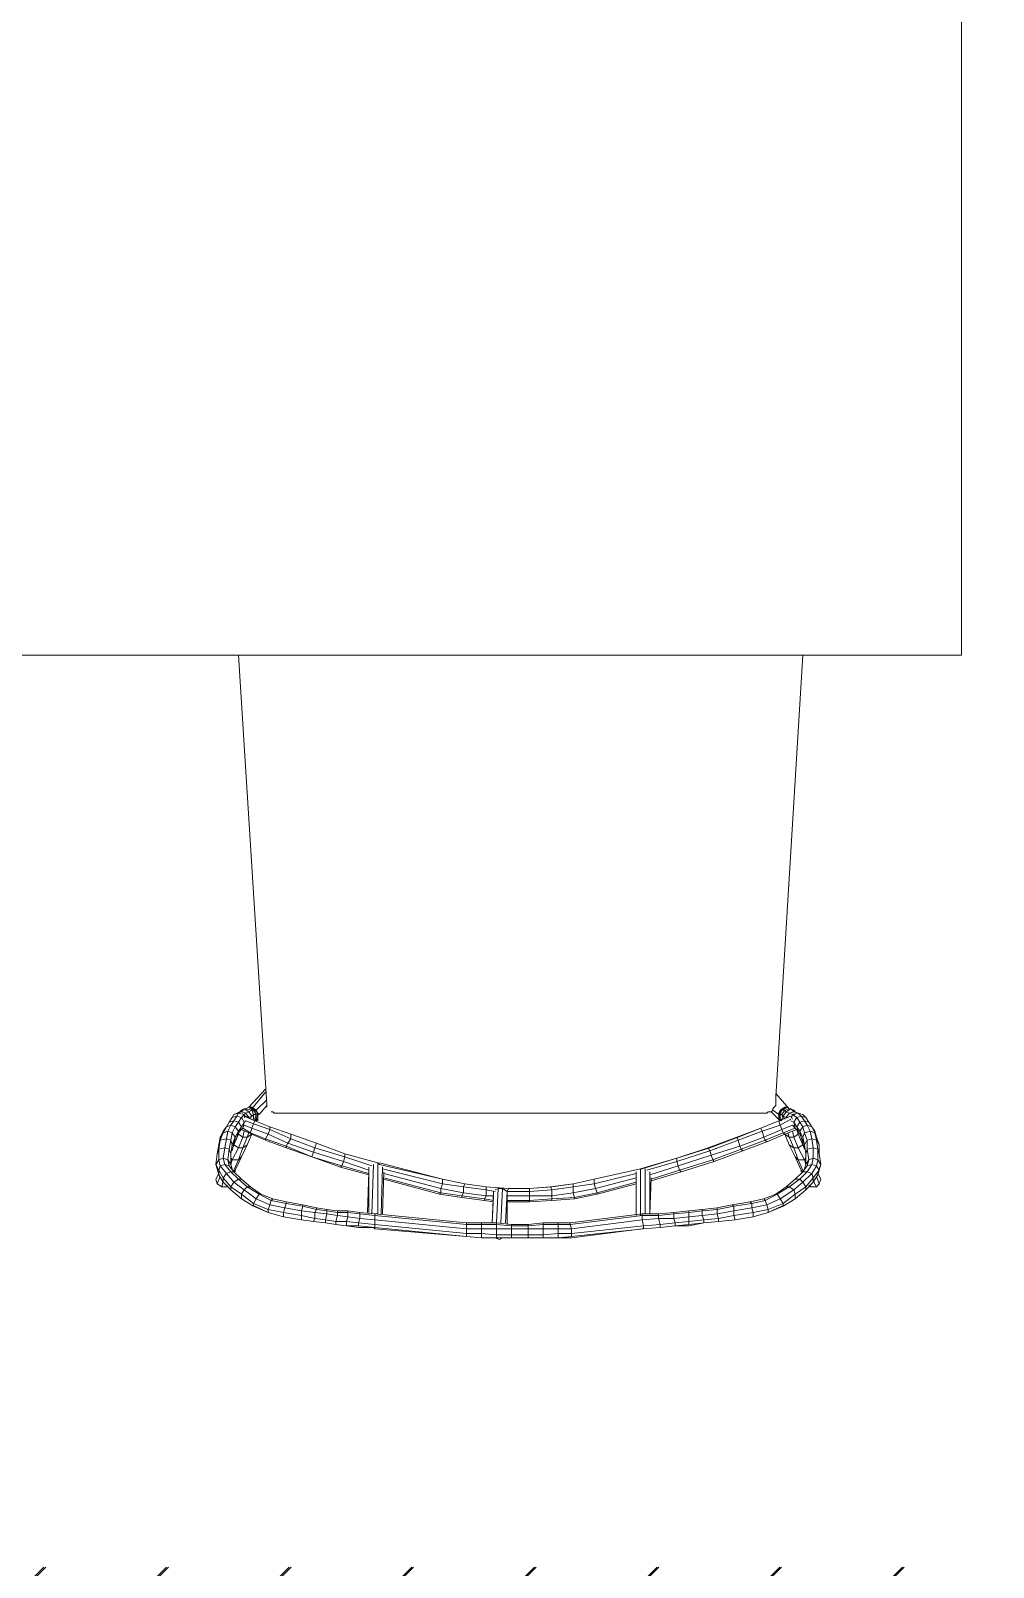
# Model space of a CAD drawing. Header units: millimetres. Extents: x -10.6 to 21.1, y -25.4 to 28.4.
# Drawn here: x 8.226 to 8.892, y 2.55 to 3.613 of the extents above; entities that cross this region are included whole.
import ezdxf

# ---------------------------------------------------------------- set-up
doc = ezdxf.new("R2010")
doc.units = ezdxf.units.MM
doc.layers.add('A-FURN', color=1, linetype='Continuous', lineweight=15)

msp = doc.modelspace()

# ---------------------------------------------------------------- hatches: boundary and pattern name
at = {"linetype": 'ByBlock', "lineweight": 9}
h = msp.add_hatch(dxfattribs=at)
h.set_pattern_fill('JIS_LC_20', color=253, scale=0.003)
h.paths.add_polyline_path([(0.15, 6), (0, 6), (0, 4.5692), (0.15, 4.5692)])
h.paths.add_polyline_path([(0.15, 4.5692), (0, 4.5692), (0, 2.3749), (0.15, 2.3749), (0.15, 3.3)])
h.paths.add_polyline_path([(0.15, 2.3749), (0, 2.3749), (0, 0), (0.15, 0)])
h.paths.add_polyline_path([(2.4467, 0.15), (1.8, 0.15), (1.8, 0), (2.4467, 0)])
h.paths.add_polyline_path([(4.8, 0.15), (3.3492, 0.15), (3.35, 0.1561), (3.35, 2.3749), (3.2, 2.3749), (3.2, 0.15), (2.4467, 0.15), (2.4467, 0), (4.8, 0)])
h.paths.add_polyline_path([(3.35, 2.8), (3.2, 2.8), (3.2, 2.3749), (3.35, 2.3749)])
h.paths.add_polyline_path([(3.35, 5.85), (4.8, 5.85), (4.8, 6), (2.4547, 6), (2.4547, 5.85), (3.2, 5.85), (3.2, 4.5692), (3.35, 4.5692)])
h.paths.add_polyline_path([(2.4547, 6), (1.66, 6), (1.66, 5.85), (2.4547, 5.85)])
h.paths.add_polyline_path([(3.35, 4.5692), (3.2, 4.5692), (3.2, 3.79), (3.35, 3.79)])
h.paths.add_polyline_path([(6.55, 4.5692), (6.4, 4.5692), (6.4, 3.7), (6.55, 3.7)])
h.paths.add_polyline_path([(6.55, 5.85), (6.55, 6), (6.4, 6), (6.4, 4.5692), (6.55, 4.5692)])
h.paths.add_polyline_path([(9.75, 6), (7.4, 6), (7.4, 5.85), (9.6, 5.85), (9.6, 4.5692), (9.75, 4.5692)])
h.paths.add_polyline_path([(9.75, 4.5692), (9.6, 4.5692), (9.6, 2.55), (7.4, 2.55), (7.4, 2.45), (9.6, 2.45), (9.6, 2.3749), (9.75, 2.3749)])
h.paths.add_polyline_path([(9.75, 2.3749), (9.6, 2.3749), (9.6, 0.15), (8.2, 0.15), (8.2, 0), (9.75, 0)])
h.paths.add_polyline_path([(6.55, 1.35), (6.4, 1.35), (6.4, 0.15), (5.6, 0.15), (5.6, 0), (6.55, 0)])
h.paths.add_polyline_path([(5.65, 3.7969), (3.35, 3.8), (3.35, 3.79), (4, 3.79), (4, 3.699), (5.65, 3.6969)])
h.paths.add_polyline_path([(2.3926, 3.79), (2.3, 3.79), (2.3, 3.3), (0.15, 3.3), (0.15, 3.2), (2.3, 3.2), (2.3, 2.71), (2.3926, 2.71)])
h.paths.add_polyline_path([(7.5, 1.65), (7.49, 1.65), (7.49, 0.85), (7.4982, 0.15), (7.5, 0.15), (7.5, 1.65), (7.49, 0.85), (7.4, 0.85), (7.4, 0), (7.5, 0)], flags=17)
h.paths.add_polyline_path([(7.41, 1.65), (7.4, 1.65), (7.4, 0), (7.5, 0), (7.5, 1.65), (7.49, 1.65), (7.49, 0.85), (7.41, 0.85)])

# ---------------------------------------------------------------- linework, layer by layer
at = {"layer": 'A-FURN', "lineweight": 0}
for p, q in [((8.3696, 3.1807), (8.3893, 2.8702)), ((8.3696, 3.1807), (8.3893, 2.8702)), ((8.7414, 2.8754), (8.7602, 3.1807)), ((8.7602, 3.1807), (8.7414, 2.8754)), ((8.3769, 2.8682), (8.3883, 2.8806)), ((8.3789, 2.8671), (8.3883, 2.8785)), ((8.3893, 2.8733), (8.382, 2.8661)), ((8.3893, 2.8692), (8.3841, 2.863)), ((8.3893, 2.8702), (8.3893, 2.8692)), ((8.3893, 2.8702), (8.3893, 2.8692)), ((8.3893, 2.8692), (8.3893, 2.8682)), ((8.3893, 2.8692), (8.3893, 2.8682)), ((8.7404, 2.8682), (8.7414, 2.8692)), ((8.7404, 2.8682), (8.7414, 2.8692)), ((8.7414, 2.8775), (8.7508, 2.8671)), ((8.7414, 2.8692), (8.7414, 2.8692)), ((8.3654, 2.8609), (8.3633, 2.8578)), ((8.3633, 2.8578), (8.3664, 2.8588)), ((8.3644, 2.8557), (8.3664, 2.8588)), ((8.3664, 2.863), (8.3654, 2.8609)), ((8.3654, 2.8609), (8.3686, 2.8619)), ((8.3686, 2.864), (8.3664, 2.863)), ((8.3664, 2.863), (8.3696, 2.864)), ((8.3686, 2.8619), (8.3664, 2.8588)), ((8.3664, 2.8588), (8.3696, 2.8578)), ((8.3706, 2.865), (8.3686, 2.864)), ((8.3686, 2.864), (8.3717, 2.865)), ((8.3696, 2.864), (8.3686, 2.8619)), ((8.3686, 2.8619), (8.3717, 2.8609)), ((8.3717, 2.865), (8.3696, 2.864)), ((8.3696, 2.864), (8.3737, 2.863)), ((8.3717, 2.8609), (8.3696, 2.8578)), ((8.3706, 2.865), (8.3737, 2.8671)), ((8.3717, 2.8661), (8.3706, 2.865)), ((8.3717, 2.8661), (8.3748, 2.8671)), ((8.3737, 2.8671), (8.3717, 2.865)), ((8.3717, 2.865), (8.3748, 2.864)), ((8.3737, 2.863), (8.3717, 2.8609)), ((8.3737, 2.8578), (8.3717, 2.8609)), ((8.3727, 2.863), (8.3748, 2.8619)), ((8.3748, 2.8671), (8.3737, 2.8671)), ((8.3737, 2.8671), (8.3769, 2.865)), ((8.3748, 2.864), (8.3737, 2.863)), ((8.3737, 2.8619), (8.3737, 2.8619)), ((8.3748, 2.8619), (8.3737, 2.8609)), ((8.381, 2.8588), (8.3737, 2.8619)), ((8.3737, 2.8619), (8.3748, 2.8619)), ((8.3748, 2.8588), (8.3737, 2.8578)), ((8.3769, 2.8682), (8.3748, 2.8671)), ((8.3748, 2.8671), (8.3789, 2.8661)), ((8.3769, 2.865), (8.3748, 2.864)), ((8.3769, 2.8609), (8.3748, 2.864)), ((8.381, 2.8588), (8.3748, 2.8619)), ((8.38, 2.8567), (8.3748, 2.8588)), ((8.3769, 2.8609), (8.3768, 2.8609)), ((8.3779, 2.8682), (8.3769, 2.8682)), ((8.3769, 2.8682), (8.38, 2.8661)), ((8.3789, 2.8661), (8.3769, 2.865)), ((8.3769, 2.865), (8.3789, 2.8619)), ((8.3789, 2.8619), (8.3769, 2.8609)), ((8.3789, 2.8682), (8.3779, 2.8682)), ((8.3779, 2.8682), (8.381, 2.8661)), ((8.3779, 2.8609), (8.3789, 2.8619)), ((8.3789, 2.8682), (8.3789, 2.8682)), ((8.382, 2.8661), (8.3789, 2.8682)), ((8.38, 2.8661), (8.3789, 2.8661)), ((8.3789, 2.8661), (8.38, 2.863)), ((8.38, 2.863), (8.3789, 2.8619)), ((8.381, 2.8661), (8.38, 2.8661)), ((8.38, 2.8661), (8.382, 2.863)), ((8.382, 2.863), (8.38, 2.863)), ((8.38, 2.8598), (8.38, 2.863)), ((8.38, 2.8598), (8.381, 2.8598)), ((8.381, 2.8598), (8.38, 2.8598)), ((8.381, 2.8588), (8.38, 2.8567)), ((8.382, 2.8661), (8.381, 2.8661)), ((8.381, 2.8661), (8.3831, 2.864)), ((8.381, 2.8598), (8.382, 2.863)), ((8.381, 2.8588), (8.382, 2.8598)), ((8.382, 2.8598), (8.381, 2.8598)), ((8.3914, 2.8546), (8.381, 2.8588)), ((8.3914, 2.8546), (8.381, 2.8588)), ((8.382, 2.8661), (8.3831, 2.864)), ((8.382, 2.8598), (8.3831, 2.864)), ((8.3831, 2.864), (8.382, 2.863)), ((8.382, 2.8588), (8.382, 2.8598)), ((8.382, 2.8588), (8.3831, 2.8598)), ((8.3831, 2.8598), (8.382, 2.8598)), ((8.3831, 2.864), (8.383, 2.864)), ((8.3841, 2.863), (8.3831, 2.864)), ((8.3831, 2.8598), (8.3831, 2.864)), ((8.3831, 2.8598), (8.3831, 2.8588)), ((8.3924, 2.865), (8.3935, 2.865)), ((8.3924, 2.865), (8.3935, 2.865)), ((8.3935, 2.865), (8.3945, 2.864)), ((8.3935, 2.865), (8.3945, 2.864)), ((8.3945, 2.864), (8.7352, 2.864)), ((8.3945, 2.864), (8.7352, 2.864)), ((8.7435, 2.8588), (8.731, 2.8536)), ((8.731, 2.8536), (8.7435, 2.8588)), ((8.7352, 2.864), (8.7362, 2.865)), ((8.7352, 2.864), (8.7362, 2.865)), ((8.7362, 2.865), (8.7383, 2.865)), ((8.7362, 2.865), (8.7383, 2.865)), ((8.7383, 2.865), (8.7393, 2.8661)), ((8.7383, 2.865), (8.7393, 2.8661)), ((8.7445, 2.8588), (8.7383, 2.865)), ((8.7393, 2.8671), (8.7404, 2.8682)), ((8.7393, 2.8671), (8.7404, 2.8682)), ((8.7393, 2.8661), (8.7393, 2.8671)), ((8.7393, 2.8661), (8.7393, 2.8671)), ((8.7435, 2.863), (8.7393, 2.8661)), ((8.7435, 2.864), (8.7456, 2.8661)), ((8.7435, 2.864), (8.7445, 2.8661)), ((8.7445, 2.863), (8.7435, 2.864)), ((8.7445, 2.8598), (8.7435, 2.864)), ((8.7435, 2.8598), (8.7435, 2.864)), ((8.7518, 2.8619), (8.7435, 2.8588)), ((8.7435, 2.8588), (8.7518, 2.8619)), ((8.7445, 2.8598), (8.7435, 2.8598)), ((8.7435, 2.8598), (8.7445, 2.8588)), ((8.7445, 2.8588), (8.7435, 2.8598)), ((8.7445, 2.8557), (8.7435, 2.8588)), ((8.7445, 2.8661), (8.7477, 2.8682)), ((8.7477, 2.8682), (8.7445, 2.8661)), ((8.7445, 2.863), (8.7456, 2.8661)), ((8.7456, 2.8661), (8.7445, 2.8661)), ((8.7456, 2.863), (8.7445, 2.863)), ((8.7445, 2.8598), (8.7445, 2.863)), ((8.7466, 2.8598), (8.7445, 2.8598)), ((8.7445, 2.8598), (8.7456, 2.8588)), ((8.7445, 2.8598), (8.7445, 2.8598)), ((8.7456, 2.8588), (8.7445, 2.8598)), ((8.7445, 2.8598), (8.7445, 2.8588)), ((8.7518, 2.8598), (8.7445, 2.8557)), ((8.7456, 2.8661), (8.7455, 2.8661)), ((8.7456, 2.8661), (8.7497, 2.8682)), ((8.7456, 2.8661), (8.7487, 2.8682)), ((8.7456, 2.863), (8.7477, 2.8661)), ((8.7477, 2.8661), (8.7456, 2.8661)), ((8.7466, 2.8619), (8.7456, 2.863)), ((8.7466, 2.8598), (8.7456, 2.863)), ((8.7466, 2.8619), (8.7487, 2.865)), ((8.7487, 2.8609), (8.7466, 2.8619)), ((8.7477, 2.8598), (8.7466, 2.8619)), ((8.7477, 2.8682), (8.7487, 2.8682)), ((8.7477, 2.8661), (8.7508, 2.8671)), ((8.7487, 2.865), (8.7477, 2.8661)), ((8.7487, 2.8682), (8.7497, 2.8682)), ((8.7487, 2.865), (8.7518, 2.8671)), ((8.7508, 2.864), (8.7487, 2.865)), ((8.7487, 2.8609), (8.7508, 2.864)), ((8.7497, 2.8609), (8.7487, 2.8609)), ((8.7497, 2.8609), (8.7487, 2.8609)), ((8.7497, 2.8682), (8.7508, 2.8671)), ((8.7518, 2.8671), (8.7508, 2.8671)), ((8.7508, 2.8671), (8.7539, 2.8661)), ((8.7508, 2.864), (8.7539, 2.865)), ((8.7529, 2.863), (8.7508, 2.864)), ((8.7539, 2.865), (8.7518, 2.8671)), ((8.7518, 2.8671), (8.7549, 2.865)), ((8.7549, 2.863), (8.7518, 2.8619)), ((8.7529, 2.8598), (8.7518, 2.8619)), ((8.7518, 2.8619), (8.7529, 2.8619)), ((8.7539, 2.8578), (8.7518, 2.8588)), ((8.7529, 2.863), (8.757, 2.864)), ((8.756, 2.8609), (8.7529, 2.863)), ((8.7539, 2.8661), (8.7549, 2.865)), ((8.757, 2.864), (8.7539, 2.865)), ((8.7539, 2.865), (8.757, 2.864)), ((8.7539, 2.8578), (8.756, 2.8609)), ((8.7549, 2.865), (8.757, 2.864)), ((8.756, 2.8609), (8.7591, 2.8619)), ((8.758, 2.8578), (8.756, 2.8609)), ((8.7591, 2.8619), (8.757, 2.864)), ((8.757, 2.864), (8.7601, 2.863)), ((8.757, 2.864), (8.7601, 2.863)), ((8.757, 2.864), (8.757, 2.864)), ((8.758, 2.8578), (8.7612, 2.8588)), ((8.7612, 2.8588), (8.7591, 2.8619)), ((8.7591, 2.8619), (8.7622, 2.8609)), ((8.7601, 2.863), (8.7622, 2.8609)), ((8.7632, 2.8557), (8.7612, 2.8588)), ((8.7612, 2.8588), (8.7643, 2.8578)), ((8.7622, 2.8609), (8.7643, 2.8578)), ((8.3571, 2.8474), (8.3592, 2.8515)), ((8.3592, 2.8505), (8.3571, 2.8474)), ((8.3592, 2.8505), (8.3571, 2.8453)), ((8.3592, 2.8515), (8.3613, 2.8546)), ((8.3613, 2.8546), (8.3592, 2.8515)), ((8.3592, 2.8515), (8.3613, 2.8546)), ((8.3592, 2.8515), (8.3613, 2.8546)), ((8.3613, 2.8546), (8.3592, 2.8505)), ((8.3592, 2.8505), (8.3623, 2.8515)), ((8.3613, 2.8546), (8.3633, 2.8578)), ((8.3633, 2.8578), (8.3613, 2.8546)), ((8.3613, 2.8546), (8.3633, 2.8578)), ((8.3613, 2.8546), (8.3633, 2.8578)), ((8.3644, 2.8557), (8.3613, 2.8546)), ((8.3613, 2.8546), (8.3613, 2.8546)), ((8.3623, 2.8515), (8.3613, 2.8463)), ((8.3644, 2.8557), (8.3623, 2.8515)), ((8.3623, 2.8515), (8.3654, 2.8505)), ((8.3633, 2.8578), (8.3633, 2.8578)), ((8.3675, 2.8546), (8.3644, 2.8557)), ((8.3654, 2.8505), (8.3644, 2.8453)), ((8.3654, 2.8505), (8.3675, 2.8546)), ((8.3654, 2.8505), (8.3654, 2.8505)), ((8.3675, 2.8474), (8.3654, 2.8505)), ((8.3696, 2.8495), (8.3664, 2.8422)), ((8.3696, 2.8578), (8.3675, 2.8546)), ((8.3675, 2.8546), (8.3696, 2.8515)), ((8.3696, 2.8515), (8.3675, 2.8474)), ((8.3706, 2.8515), (8.3686, 2.8474)), ((8.3686, 2.8474), (8.3696, 2.8515)), ((8.3717, 2.8546), (8.3696, 2.8578)), ((8.3717, 2.8546), (8.3696, 2.8515)), ((8.3696, 2.8495), (8.3727, 2.8474)), ((8.3696, 2.8495), (8.3696, 2.8495)), ((8.3717, 2.8546), (8.3706, 2.8515)), ((8.3727, 2.8536), (8.3706, 2.8515)), ((8.3737, 2.8578), (8.3717, 2.8546)), ((8.3769, 2.8505), (8.3717, 2.8526)), ((8.3727, 2.8536), (8.3737, 2.8578)), ((8.3737, 2.8557), (8.3727, 2.8536)), ((8.3779, 2.8505), (8.3727, 2.8536)), ((8.3727, 2.8474), (8.3737, 2.8515)), ((8.3789, 2.8536), (8.3737, 2.8557)), ((8.3758, 2.8474), (8.3769, 2.8505)), ((8.3789, 2.8495), (8.3758, 2.8422)), ((8.3758, 2.8474), (8.3789, 2.8495)), ((8.3779, 2.8505), (8.3769, 2.8505)), ((8.3769, 2.8505), (8.3883, 2.8453)), ((8.3789, 2.8536), (8.3779, 2.8505)), ((8.3779, 2.8505), (8.3883, 2.8463)), ((8.38, 2.8567), (8.3789, 2.8536)), ((8.3789, 2.8536), (8.3903, 2.8495)), ((8.38, 2.8567), (8.3914, 2.8526)), ((8.3903, 2.8495), (8.3883, 2.8463)), ((8.3914, 2.8526), (8.3903, 2.8495)), ((8.3903, 2.8495), (8.4039, 2.8432)), ((8.4059, 2.8495), (8.3914, 2.8546)), ((8.3914, 2.8546), (8.3914, 2.8526)), ((8.4059, 2.8495), (8.3914, 2.8546)), ((8.4059, 2.8463), (8.3914, 2.8526)), ((8.4236, 2.8432), (8.4059, 2.8495)), ((8.4059, 2.8495), (8.4059, 2.8463)), ((8.4236, 2.8432), (8.4059, 2.8495)), ((8.731, 2.8536), (8.7144, 2.8474)), ((8.7155, 2.8474), (8.731, 2.8536)), ((8.7321, 2.8515), (8.7155, 2.8453)), ((8.7321, 2.8515), (8.731, 2.8536)), ((8.7445, 2.8557), (8.7321, 2.8515)), ((8.7321, 2.8515), (8.7331, 2.8474)), ((8.7331, 2.8474), (8.7456, 2.8526)), ((8.7466, 2.8505), (8.7341, 2.8453)), ((8.7477, 2.8495), (8.7352, 2.8442)), ((8.7445, 2.8557), (8.7456, 2.8526)), ((8.7529, 2.8557), (8.7456, 2.8526)), ((8.7456, 2.8526), (8.7466, 2.8505)), ((8.7549, 2.8536), (8.7466, 2.8505)), ((8.7466, 2.8505), (8.7477, 2.8495)), ((8.756, 2.8526), (8.7477, 2.8495)), ((8.7508, 2.8474), (8.7477, 2.8495)), ((8.7477, 2.8495), (8.7508, 2.8422)), ((8.7508, 2.8474), (8.7497, 2.8505)), ((8.7549, 2.8536), (8.7529, 2.8557)), ((8.7539, 2.8474), (8.7529, 2.8515)), ((8.756, 2.8546), (8.7539, 2.8578)), ((8.7549, 2.8536), (8.7539, 2.8578)), ((8.757, 2.8495), (8.7539, 2.8474)), ((8.757, 2.8515), (8.7549, 2.8536)), ((8.756, 2.8546), (8.758, 2.8578)), ((8.758, 2.8515), (8.756, 2.8546)), ((8.757, 2.8515), (8.756, 2.8546)), ((8.757, 2.8495), (8.756, 2.8526)), ((8.7591, 2.8474), (8.757, 2.8515)), ((8.757, 2.8505), (8.757, 2.8495)), ((8.757, 2.8495), (8.7601, 2.8422)), ((8.7601, 2.8546), (8.758, 2.8578)), ((8.758, 2.8515), (8.7601, 2.8546)), ((8.7601, 2.8474), (8.758, 2.8515)), ((8.7591, 2.8474), (8.758, 2.8515)), ((8.7601, 2.8546), (8.7632, 2.8557)), ((8.7612, 2.8505), (8.7601, 2.8546)), ((8.7601, 2.8474), (8.7612, 2.8505)), ((8.7612, 2.8505), (8.7653, 2.8515)), ((8.7632, 2.8453), (8.7612, 2.8505)), ((8.7653, 2.8515), (8.7632, 2.8557)), ((8.7632, 2.8557), (8.7663, 2.8546)), ((8.7663, 2.8546), (8.7643, 2.8578)), ((8.7643, 2.8578), (8.7663, 2.8546)), ((8.7663, 2.8463), (8.7653, 2.8515)), ((8.7653, 2.8515), (8.7684, 2.8505)), ((8.7684, 2.8505), (8.7663, 2.8546)), ((8.7663, 2.8546), (8.7684, 2.8515)), ((8.7663, 2.8546), (8.7684, 2.8515)), ((8.7663, 2.8546), (8.7663, 2.8546)), ((8.7684, 2.8515), (8.7695, 2.8474)), ((8.7695, 2.8453), (8.7684, 2.8505)), ((8.7684, 2.8505), (8.7695, 2.8474)), ((8.355, 2.8359), (8.3561, 2.8422)), ((8.3561, 2.839), (8.355, 2.8359)), ((8.3561, 2.8422), (8.3571, 2.8474)), ((8.3571, 2.8453), (8.3561, 2.8422)), ((8.3571, 2.8453), (8.3561, 2.839)), ((8.3561, 2.839), (8.3602, 2.8401)), ((8.3561, 2.8318), (8.3561, 2.839)), ((8.3571, 2.8453), (8.3613, 2.8463)), ((8.3592, 2.8328), (8.3602, 2.8401)), ((8.3613, 2.8463), (8.3602, 2.8401)), ((8.3602, 2.8401), (8.3633, 2.839)), ((8.3613, 2.8463), (8.3644, 2.8453)), ((8.3623, 2.8318), (8.3633, 2.839)), ((8.3644, 2.8453), (8.3633, 2.839)), ((8.3633, 2.839), (8.3644, 2.8359)), ((8.3644, 2.8453), (8.3654, 2.8422)), ((8.3654, 2.8422), (8.3644, 2.8359)), ((8.3644, 2.8359), (8.3654, 2.8422)), ((8.3675, 2.8474), (8.3654, 2.8422)), ((8.3664, 2.8432), (8.3654, 2.838)), ((8.3696, 2.8401), (8.3654, 2.8318)), ((8.3686, 2.8474), (8.3664, 2.8432)), ((8.3664, 2.8432), (8.3675, 2.8474)), ((8.3664, 2.8422), (8.3664, 2.8432)), ((8.3664, 2.8411), (8.3664, 2.8422)), ((8.3664, 2.8422), (8.3696, 2.8401)), ((8.3696, 2.8401), (8.3727, 2.8474)), ((8.3727, 2.8401), (8.3696, 2.8318)), ((8.3696, 2.8401), (8.3727, 2.8401)), ((8.3758, 2.8422), (8.3717, 2.8339)), ((8.3758, 2.8474), (8.3727, 2.8401)), ((8.3727, 2.8474), (8.3758, 2.8474)), ((8.3727, 2.8401), (8.3758, 2.8422)), ((8.3883, 2.8463), (8.3883, 2.8453)), ((8.3883, 2.8463), (8.4028, 2.8411)), ((8.3883, 2.8453), (8.4028, 2.8401)), ((8.4039, 2.8432), (8.4028, 2.8411)), ((8.4028, 2.8411), (8.4028, 2.8401)), ((8.4028, 2.8411), (8.4205, 2.8339)), ((8.4028, 2.8401), (8.4205, 2.8339)), ((8.4059, 2.8463), (8.4039, 2.8432)), ((8.4039, 2.8432), (8.4215, 2.837)), ((8.4059, 2.8463), (8.4225, 2.8401)), ((8.4205, 2.8339), (8.4215, 2.837)), ((8.4225, 2.8401), (8.4215, 2.837)), ((8.4215, 2.837), (8.4423, 2.8307)), ((8.4236, 2.8432), (8.4225, 2.8401)), ((8.4225, 2.8401), (8.4433, 2.8339)), ((8.4433, 2.8359), (8.4236, 2.8432)), ((8.4433, 2.8359), (8.4236, 2.8432)), ((8.6947, 2.8401), (8.6729, 2.8328)), ((8.6729, 2.8328), (8.6957, 2.8401)), ((8.6957, 2.838), (8.6729, 2.8307)), ((8.6947, 2.8401), (8.7144, 2.8474)), ((8.6957, 2.838), (8.6947, 2.8401)), ((8.6957, 2.8401), (8.6947, 2.8401)), ((8.6957, 2.8401), (8.7155, 2.8474)), ((8.7155, 2.8453), (8.6957, 2.838)), ((8.6957, 2.838), (8.6968, 2.8349)), ((8.6968, 2.8349), (8.7165, 2.8411)), ((8.7175, 2.839), (8.6978, 2.8318)), ((8.7186, 2.838), (8.6988, 2.8307)), ((8.7155, 2.8453), (8.7144, 2.8474)), ((8.7155, 2.8453), (8.7165, 2.8411)), ((8.7165, 2.8411), (8.7331, 2.8474)), ((8.7175, 2.839), (8.7165, 2.8411)), ((8.7341, 2.8453), (8.7175, 2.839)), ((8.7175, 2.839), (8.7186, 2.838)), ((8.7352, 2.8442), (8.7186, 2.838)), ((8.7341, 2.8453), (8.7331, 2.8474)), ((8.7341, 2.8453), (8.7352, 2.8442)), ((8.7539, 2.8474), (8.7508, 2.8474)), ((8.7508, 2.8474), (8.7539, 2.8401)), ((8.7539, 2.8401), (8.7508, 2.8422)), ((8.7508, 2.8422), (8.7549, 2.8339)), ((8.7539, 2.8474), (8.757, 2.8401)), ((8.757, 2.8401), (8.7539, 2.8401)), ((8.7539, 2.8401), (8.757, 2.8318)), ((8.7601, 2.8422), (8.757, 2.8401)), ((8.757, 2.8401), (8.7612, 2.8318)), ((8.7601, 2.8432), (8.7591, 2.8474)), ((8.7612, 2.8422), (8.7601, 2.8474)), ((8.7601, 2.8432), (8.7601, 2.8474)), ((8.7601, 2.8442), (8.7601, 2.8422)), ((8.7612, 2.8401), (8.7601, 2.8432)), ((8.7601, 2.8422), (8.7612, 2.839)), ((8.7612, 2.8422), (8.7632, 2.8453)), ((8.7622, 2.8359), (8.7612, 2.8422)), ((8.7622, 2.8359), (8.7632, 2.839)), ((8.7632, 2.8453), (8.7663, 2.8463)), ((8.7632, 2.839), (8.7632, 2.8453)), ((8.7632, 2.839), (8.7674, 2.8401)), ((8.7643, 2.8318), (8.7632, 2.839)), ((8.7674, 2.8401), (8.7663, 2.8463)), ((8.7663, 2.8463), (8.7695, 2.8453)), ((8.7674, 2.8328), (8.7674, 2.8401)), ((8.7674, 2.8401), (8.7705, 2.839)), ((8.7695, 2.8474), (8.7715, 2.8422)), ((8.7705, 2.839), (8.7695, 2.8453)), ((8.7695, 2.8453), (8.7715, 2.8422)), ((8.7705, 2.8318), (8.7705, 2.839)), ((8.7705, 2.839), (8.7715, 2.8359)), ((8.7715, 2.8422), (8.7715, 2.8359)), ((8.354, 2.8286), (8.355, 2.8359)), ((8.3561, 2.8318), (8.354, 2.8286)), ((8.355, 2.8255), (8.354, 2.8286)), ((8.354, 2.8286), (8.3561, 2.8245)), ((8.3592, 2.8328), (8.3561, 2.8318)), ((8.3561, 2.8318), (8.3571, 2.8276)), ((8.3571, 2.8276), (8.3561, 2.8245)), ((8.3571, 2.8276), (8.3602, 2.8286)), ((8.3613, 2.8224), (8.3571, 2.8276)), ((8.3623, 2.8318), (8.3592, 2.8328)), ((8.3592, 2.8328), (8.3602, 2.8286)), ((8.3633, 2.8276), (8.3602, 2.8286)), ((8.3602, 2.8286), (8.3644, 2.8234)), ((8.3644, 2.8286), (8.3623, 2.8318)), ((8.3623, 2.8318), (8.3633, 2.8276)), ((8.3633, 2.8276), (8.3664, 2.8234)), ((8.3644, 2.8359), (8.3644, 2.8286)), ((8.3654, 2.8318), (8.3644, 2.8328)), ((8.3644, 2.8286), (8.3654, 2.8318)), ((8.3644, 2.8286), (8.3654, 2.8255)), ((8.3654, 2.8318), (8.3696, 2.8318)), ((8.3664, 2.8245), (8.3696, 2.8318)), ((8.3717, 2.8339), (8.3675, 2.8245)), ((8.3696, 2.8318), (8.3717, 2.8339)), ((8.4205, 2.8339), (8.4204, 2.8339)), ((8.4402, 2.8266), (8.4205, 2.8339)), ((8.4413, 2.8276), (8.4205, 2.8339)), ((8.4413, 2.8276), (8.4402, 2.8266)), ((8.4402, 2.8266), (8.4599, 2.8214)), ((8.4423, 2.8307), (8.4413, 2.8276)), ((8.4413, 2.8276), (8.4599, 2.8224)), ((8.4433, 2.8339), (8.4423, 2.8307)), ((8.4423, 2.8307), (8.4599, 2.8245)), ((8.4662, 2.8297), (8.4433, 2.8359)), ((8.4433, 2.8359), (8.4433, 2.8339)), ((8.4662, 2.8297), (8.4433, 2.8359)), ((8.4433, 2.8339), (8.462, 2.8276)), ((8.4599, 2.7954), (8.4599, 2.8266)), ((8.462, 2.7943), (8.4631, 2.8286)), ((8.4662, 2.7943), (8.4662, 2.8297)), ((8.4662, 2.8297), (8.4672, 2.8286)), ((8.4662, 2.8297), (8.4662, 2.8297)), ((8.4672, 2.8297), (8.5108, 2.8183)), ((8.4672, 2.8286), (8.5108, 2.8183)), ((8.4683, 2.7943), (8.4693, 2.8266)), ((8.6729, 2.8328), (8.6479, 2.8255)), ((8.649, 2.8255), (8.6729, 2.8328)), ((8.6521, 2.8245), (8.6729, 2.8307)), ((8.6739, 2.8276), (8.6542, 2.8214)), ((8.6729, 2.8307), (8.6729, 2.8328)), ((8.6729, 2.8307), (8.6739, 2.8276)), ((8.6968, 2.8349), (8.6739, 2.8276)), ((8.6739, 2.8276), (8.6749, 2.8245)), ((8.6978, 2.8318), (8.6749, 2.8245)), ((8.6988, 2.8307), (8.676, 2.8234)), ((8.6978, 2.8318), (8.6968, 2.8349)), ((8.6978, 2.8318), (8.6988, 2.8307)), ((8.757, 2.8318), (8.7549, 2.8339)), ((8.7549, 2.8339), (8.7591, 2.8245)), ((8.7612, 2.8318), (8.757, 2.8318)), ((8.757, 2.8318), (8.7601, 2.8245)), ((8.7632, 2.8276), (8.7601, 2.8234)), ((8.7622, 2.8328), (8.7612, 2.8318)), ((8.7612, 2.8318), (8.7622, 2.8286)), ((8.7612, 2.8255), (8.7622, 2.8286)), ((8.7622, 2.8286), (8.7622, 2.8359)), ((8.7622, 2.8286), (8.7643, 2.8318)), ((8.7632, 2.8276), (8.7643, 2.8318)), ((8.7632, 2.8234), (8.7663, 2.8286)), ((8.7663, 2.8286), (8.7632, 2.8276)), ((8.7632, 2.8276), (8.7632, 2.8276)), ((8.7643, 2.8318), (8.7674, 2.8328)), ((8.7663, 2.8286), (8.7674, 2.8328)), ((8.7663, 2.8286), (8.7695, 2.8276)), ((8.7695, 2.8276), (8.7663, 2.8224)), ((8.7674, 2.8328), (8.7705, 2.8318)), ((8.7695, 2.8276), (8.7705, 2.8318)), ((8.7695, 2.8276), (8.7715, 2.8245)), ((8.7705, 2.8318), (8.7726, 2.8286)), ((8.7715, 2.8359), (8.7726, 2.8286)), ((8.7726, 2.8286), (8.7715, 2.8245)), ((8.7715, 2.8255), (8.7726, 2.8286)), ((8.7726, 2.8286), (8.7726, 2.8286)), ((8.354, 2.8183), (8.3561, 2.8224)), ((8.354, 2.8183), (8.355, 2.8151)), ((8.3561, 2.8214), (8.355, 2.8255)), ((8.355, 2.8151), (8.3571, 2.8203)), ((8.3561, 2.8214), (8.3561, 2.8245)), ((8.3561, 2.8245), (8.3592, 2.8193)), ((8.3592, 2.8162), (8.3561, 2.8214)), ((8.3592, 2.8172), (8.3581, 2.813)), ((8.3613, 2.8224), (8.3592, 2.8193)), ((8.3592, 2.8162), (8.3592, 2.8193)), ((8.3592, 2.8193), (8.3644, 2.813)), ((8.3644, 2.811), (8.3592, 2.8162)), ((8.3644, 2.8234), (8.3613, 2.8224)), ((8.3613, 2.8224), (8.3664, 2.8162)), ((8.3664, 2.8234), (8.3644, 2.8234)), ((8.3644, 2.8234), (8.3696, 2.8183)), ((8.3664, 2.8162), (8.3644, 2.813)), ((8.3675, 2.8245), (8.3664, 2.8234)), ((8.3664, 2.8234), (8.3717, 2.8183)), ((8.3696, 2.8183), (8.3664, 2.8162)), ((8.3664, 2.8162), (8.3737, 2.811)), ((8.3675, 2.8245), (8.3675, 2.8234)), ((8.3717, 2.8183), (8.3696, 2.8183)), ((8.3696, 2.8183), (8.3758, 2.813)), ((8.3717, 2.8183), (8.3779, 2.813)), ((8.4589, 2.7954), (8.4599, 2.8234)), ((8.5108, 2.8151), (8.4693, 2.8255)), ((8.4703, 2.8234), (8.4693, 2.7943)), ((8.5098, 2.812), (8.4703, 2.8224)), ((8.5098, 2.8089), (8.4703, 2.8193)), ((8.5088, 2.8079), (8.4703, 2.8183)), ((8.5264, 2.8151), (8.5108, 2.8183)), ((8.5108, 2.8183), (8.5108, 2.8151)), ((8.5264, 2.8151), (8.5108, 2.8183)), ((8.6157, 2.8183), (8.6012, 2.8151)), ((8.6012, 2.8151), (8.6157, 2.8183)), ((8.6479, 2.8255), (8.6157, 2.8183)), ((8.6157, 2.8183), (8.6479, 2.8255)), ((8.6448, 2.8224), (8.6157, 2.8151)), ((8.6157, 2.8151), (8.6157, 2.8183)), ((8.6157, 2.8183), (8.6157, 2.8183)), ((8.6168, 2.812), (8.6448, 2.8193)), ((8.6448, 2.8162), (8.6178, 2.8089)), ((8.6448, 2.7933), (8.6448, 2.8234)), ((8.6448, 2.7933), (8.6448, 2.8193)), ((8.6479, 2.8255), (8.6479, 2.7933)), ((8.6479, 2.8255), (8.649, 2.8255)), ((8.6479, 2.8255), (8.6479, 2.8255)), ((8.651, 2.7943), (8.651, 2.8255)), ((8.6542, 2.7943), (8.6542, 2.8234)), ((8.6552, 2.8193), (8.6542, 2.7943)), ((8.6552, 2.8183), (8.6749, 2.8245)), ((8.676, 2.8234), (8.6552, 2.8172)), ((8.6749, 2.8245), (8.676, 2.8234)), ((8.7549, 2.8183), (8.7487, 2.813)), ((8.7508, 2.813), (8.758, 2.8183)), ((8.7601, 2.8162), (8.7539, 2.811)), ((8.7601, 2.8234), (8.7549, 2.8183)), ((8.7549, 2.8183), (8.758, 2.8183)), ((8.758, 2.8183), (8.7632, 2.8234)), ((8.7601, 2.8162), (8.758, 2.8183)), ((8.7601, 2.8234), (8.7591, 2.8245)), ((8.7591, 2.8245), (8.7591, 2.8234)), ((8.7601, 2.8234), (8.7632, 2.8234)), ((8.7663, 2.8224), (8.7601, 2.8162)), ((8.7601, 2.8162), (8.7622, 2.813)), ((8.7674, 2.8193), (8.7622, 2.813)), ((8.7622, 2.811), (8.7674, 2.8162)), ((8.7663, 2.8224), (8.7632, 2.8234)), ((8.7663, 2.8224), (8.7674, 2.8193)), ((8.7715, 2.8245), (8.7674, 2.8193)), ((8.7674, 2.8162), (8.7705, 2.8214)), ((8.7674, 2.8193), (8.7674, 2.8162)), ((8.7674, 2.8172), (8.7695, 2.813)), ((8.7695, 2.8203), (8.7715, 2.8151)), ((8.7705, 2.8214), (8.7715, 2.8255)), ((8.7715, 2.8245), (8.7705, 2.8214)), ((8.7705, 2.8224), (8.7726, 2.8183)), ((8.7715, 2.8151), (8.7726, 2.8183)), ((8.355, 2.8151), (8.3581, 2.813)), ((8.3581, 2.813), (8.3613, 2.813)), ((8.3613, 2.8141), (8.3613, 2.813)), ((8.3613, 2.813), (8.3623, 2.8141)), ((8.3644, 2.811), (8.3644, 2.813)), ((8.3644, 2.813), (8.3717, 2.8079)), ((8.3717, 2.8047), (8.3644, 2.811)), ((8.3737, 2.811), (8.3717, 2.8079)), ((8.3717, 2.8079), (8.3717, 2.8047)), ((8.3717, 2.8079), (8.38, 2.8016)), ((8.3758, 2.813), (8.3737, 2.811)), ((8.3737, 2.811), (8.382, 2.8047)), ((8.3779, 2.813), (8.3758, 2.813)), ((8.3758, 2.813), (8.3841, 2.8079)), ((8.3779, 2.813), (8.3852, 2.8079)), ((8.3841, 2.8079), (8.382, 2.8047)), ((8.3852, 2.8079), (8.3841, 2.8079)), ((8.3841, 2.8079), (8.3924, 2.8037)), ((8.3852, 2.8079), (8.3935, 2.8047)), ((8.5098, 2.8089), (8.5088, 2.8079)), ((8.5088, 2.8079), (8.5243, 2.8058)), ((8.5108, 2.8151), (8.5098, 2.812)), ((8.5098, 2.812), (8.5254, 2.8089)), ((8.5098, 2.812), (8.5098, 2.8089)), ((8.5098, 2.8089), (8.5243, 2.8068)), ((8.5108, 2.8151), (8.5254, 2.813)), ((8.5254, 2.8089), (8.5243, 2.8068)), ((8.5243, 2.8058), (8.5243, 2.8068)), ((8.5243, 2.8068), (8.5399, 2.8047)), ((8.5399, 2.8037), (8.5243, 2.8058)), ((8.5264, 2.8151), (8.5254, 2.813)), ((8.5254, 2.813), (8.5254, 2.8089)), ((8.5254, 2.813), (8.541, 2.811)), ((8.5254, 2.8089), (8.541, 2.8068)), ((8.541, 2.813), (8.5264, 2.8151)), ((8.541, 2.813), (8.5264, 2.8151)), ((8.541, 2.8068), (8.5399, 2.8047)), ((8.5565, 2.812), (8.541, 2.813)), ((8.541, 2.813), (8.541, 2.811)), ((8.5565, 2.812), (8.541, 2.813)), ((8.541, 2.811), (8.541, 2.8068)), ((8.541, 2.811), (8.5472, 2.8099)), ((8.541, 2.8068), (8.5461, 2.8068)), ((8.5451, 2.7881), (8.5461, 2.8099)), ((8.5451, 2.7881), (8.5461, 2.8068)), ((8.5472, 2.811), (8.5493, 2.812)), ((8.5482, 2.7881), (8.5493, 2.812)), ((8.5493, 2.812), (8.5524, 2.812)), ((8.5513, 2.7881), (8.5524, 2.812)), ((8.5524, 2.812), (8.5555, 2.8099)), ((8.5544, 2.7881), (8.5555, 2.8099)), ((8.5555, 2.8099), (8.5565, 2.812)), ((8.5555, 2.8099), (8.5555, 2.8099)), ((8.5711, 2.8099), (8.5555, 2.8099)), ((8.5555, 2.8099), (8.5555, 2.8068)), ((8.5555, 2.8068), (8.5711, 2.8068)), ((8.5555, 2.8037), (8.5555, 2.8068)), ((8.5555, 2.8068), (8.5555, 2.7871)), ((8.5711, 2.812), (8.5565, 2.812)), ((8.5565, 2.812), (8.5711, 2.812)), ((8.5711, 2.812), (8.571, 2.812)), ((8.5856, 2.813), (8.5711, 2.812)), ((8.5711, 2.812), (8.5866, 2.813)), ((8.5711, 2.8099), (8.5711, 2.812)), ((8.5866, 2.811), (8.5711, 2.8099)), ((8.5711, 2.8099), (8.5711, 2.8068)), ((8.5711, 2.8068), (8.5866, 2.8068)), ((8.5711, 2.8037), (8.5711, 2.8068)), ((8.6012, 2.8151), (8.5856, 2.813)), ((8.5866, 2.811), (8.5856, 2.813)), ((8.5866, 2.813), (8.6012, 2.8151)), ((8.6012, 2.813), (8.5866, 2.811)), ((8.5866, 2.811), (8.5866, 2.8068)), ((8.5866, 2.8068), (8.6012, 2.8089)), ((8.5866, 2.8047), (8.5866, 2.8068)), ((8.6022, 2.8058), (8.5866, 2.8047)), ((8.6157, 2.8151), (8.6012, 2.813)), ((8.6012, 2.813), (8.6012, 2.8151)), ((8.6012, 2.8151), (8.6012, 2.8151)), ((8.6012, 2.813), (8.6012, 2.8089)), ((8.6012, 2.8089), (8.6168, 2.812)), ((8.6022, 2.8058), (8.6012, 2.8089)), ((8.6178, 2.8089), (8.6022, 2.8058)), ((8.6178, 2.8079), (8.6022, 2.8047)), ((8.6022, 2.8058), (8.6022, 2.8047)), ((8.6157, 2.8151), (8.6168, 2.812)), ((8.6178, 2.8089), (8.6168, 2.812)), ((8.6448, 2.8151), (8.6178, 2.8079)), ((8.6178, 2.8089), (8.6178, 2.8079)), ((8.7414, 2.8079), (8.7331, 2.8047)), ((8.7341, 2.8037), (8.7424, 2.8079)), ((8.7487, 2.813), (8.7414, 2.8079)), ((8.7414, 2.8079), (8.7424, 2.8079)), ((8.7424, 2.8079), (8.7508, 2.813)), ((8.7445, 2.8047), (8.7424, 2.8079)), ((8.7539, 2.811), (8.7445, 2.8047)), ((8.7549, 2.8079), (8.7466, 2.8016)), ((8.7487, 2.813), (8.7508, 2.813)), ((8.7539, 2.811), (8.7508, 2.813)), ((8.7539, 2.811), (8.7549, 2.8079)), ((8.7622, 2.813), (8.7549, 2.8079)), ((8.7549, 2.8047), (8.7622, 2.811)), ((8.7549, 2.8079), (8.7549, 2.8047)), ((8.7622, 2.813), (8.7622, 2.811)), ((8.7653, 2.813), (8.7643, 2.8141)), ((8.7653, 2.8141), (8.7653, 2.813)), ((8.7653, 2.813), (8.7695, 2.813)), ((8.7695, 2.813), (8.7715, 2.8151)), ((8.3717, 2.8047), (8.38, 2.7996)), ((8.382, 2.8047), (8.38, 2.8016)), ((8.38, 2.8016), (8.38, 2.7996)), ((8.38, 2.8016), (8.3903, 2.7975)), ((8.381, 2.7996), (8.38, 2.7996)), ((8.38, 2.7996), (8.3903, 2.7954)), ((8.3903, 2.7954), (8.381, 2.7996)), ((8.382, 2.8047), (8.3914, 2.8006)), ((8.3914, 2.8006), (8.3903, 2.7975)), ((8.3903, 2.7975), (8.3903, 2.7954)), ((8.3903, 2.7975), (8.4008, 2.7954)), ((8.4008, 2.7923), (8.3903, 2.7954)), ((8.3903, 2.7954), (8.3903, 2.7954)), ((8.3903, 2.7954), (8.4008, 2.7923)), ((8.3924, 2.8037), (8.3914, 2.8006)), ((8.3914, 2.8006), (8.4018, 2.7985)), ((8.3935, 2.8047), (8.3924, 2.8037)), ((8.3924, 2.8037), (8.4028, 2.8016)), ((8.4028, 2.8027), (8.3935, 2.8047)), ((8.4018, 2.7985), (8.4008, 2.7954)), ((8.4008, 2.7954), (8.4008, 2.7923)), ((8.4008, 2.7954), (8.4132, 2.7933)), ((8.4028, 2.8016), (8.4018, 2.7985)), ((8.4018, 2.7985), (8.4132, 2.7964)), ((8.4142, 2.8006), (8.4028, 2.8027)), ((8.4028, 2.8027), (8.4028, 2.8016)), ((8.4028, 2.8016), (8.4142, 2.7996)), ((8.4142, 2.7996), (8.4132, 2.7964)), ((8.4132, 2.7964), (8.4132, 2.7933)), ((8.4132, 2.7964), (8.4225, 2.7954)), ((8.4142, 2.8006), (8.4142, 2.7996)), ((8.4142, 2.8006), (8.4236, 2.7985)), ((8.4142, 2.7996), (8.4236, 2.7975)), ((8.4236, 2.7975), (8.4225, 2.7954)), ((8.4225, 2.7954), (8.4225, 2.7912)), ((8.4225, 2.7954), (8.4309, 2.7943)), ((8.4309, 2.7975), (8.4236, 2.7985)), ((8.4236, 2.7985), (8.4236, 2.7975)), ((8.4236, 2.7975), (8.4309, 2.7964)), ((8.4381, 2.7964), (8.4309, 2.7975)), ((8.4309, 2.7975), (8.4309, 2.7964)), ((8.4309, 2.7964), (8.4381, 2.7954)), ((8.4309, 2.7964), (8.4309, 2.7943)), ((8.4454, 2.7964), (8.4381, 2.7964)), ((8.4381, 2.7964), (8.4381, 2.7954)), ((8.4381, 2.7954), (8.4454, 2.7954)), ((8.4381, 2.7954), (8.4381, 2.7933)), ((8.4537, 2.7954), (8.4454, 2.7964)), ((8.4454, 2.7964), (8.4454, 2.7954)), ((8.4454, 2.7954), (8.4537, 2.7943)), ((8.4454, 2.7954), (8.4454, 2.7923)), ((8.4641, 2.7943), (8.4537, 2.7954)), ((8.4537, 2.7954), (8.4537, 2.7943)), ((8.5399, 2.8047), (8.5399, 2.8037)), ((8.5399, 2.8047), (8.5461, 2.8037)), ((8.5399, 2.8037), (8.5461, 2.8027)), ((8.5555, 2.8037), (8.5711, 2.8037)), ((8.5711, 2.8027), (8.5555, 2.8027)), ((8.5866, 2.8047), (8.5711, 2.8037)), ((8.5866, 2.8037), (8.5711, 2.8027)), ((8.5711, 2.8037), (8.5711, 2.8027)), ((8.6022, 2.8047), (8.5866, 2.8037)), ((8.5866, 2.8047), (8.5866, 2.8037)), ((8.6604, 2.7943), (8.6708, 2.7954)), ((8.6708, 2.7954), (8.6812, 2.7964)), ((8.6708, 2.7954), (8.6708, 2.7943)), ((8.6708, 2.7943), (8.6812, 2.7954)), ((8.6812, 2.7964), (8.6905, 2.7975)), ((8.6812, 2.7964), (8.6812, 2.7954)), ((8.6812, 2.7954), (8.6905, 2.7964)), ((8.6812, 2.7923), (8.6812, 2.7954)), ((8.6905, 2.7975), (8.7009, 2.7985)), ((8.6905, 2.7975), (8.6905, 2.7964)), ((8.6905, 2.7964), (8.7009, 2.7975)), ((8.6905, 2.7933), (8.6905, 2.7964)), ((8.7009, 2.7985), (8.7113, 2.8006)), ((8.7009, 2.7975), (8.7123, 2.7996)), ((8.7009, 2.7985), (8.7009, 2.7975)), ((8.7009, 2.7943), (8.7009, 2.7975)), ((8.7123, 2.7964), (8.7009, 2.7943)), ((8.7113, 2.8006), (8.7238, 2.8027)), ((8.7123, 2.7996), (8.7113, 2.8006)), ((8.7248, 2.8016), (8.7123, 2.7996)), ((8.7123, 2.7996), (8.7123, 2.7964)), ((8.7248, 2.7985), (8.7123, 2.7964)), ((8.7123, 2.7964), (8.7123, 2.7933)), ((8.7258, 2.7954), (8.7123, 2.7933)), ((8.7331, 2.8047), (8.7238, 2.8027)), ((8.7238, 2.8027), (8.7248, 2.8016)), ((8.7341, 2.8037), (8.7248, 2.8016)), ((8.7248, 2.8016), (8.7248, 2.7985)), ((8.7352, 2.8006), (8.7248, 2.7985)), ((8.7248, 2.7985), (8.7258, 2.7954)), ((8.7362, 2.7975), (8.7258, 2.7954)), ((8.7258, 2.7923), (8.7362, 2.7954)), ((8.7362, 2.7954), (8.7258, 2.7923)), ((8.7258, 2.7954), (8.7258, 2.7923)), ((8.7331, 2.8047), (8.7341, 2.8037)), ((8.7352, 2.8006), (8.7341, 2.8037)), ((8.7445, 2.8047), (8.7352, 2.8006)), ((8.7352, 2.8006), (8.7362, 2.7975)), ((8.7466, 2.8016), (8.7362, 2.7975)), ((8.7466, 2.7996), (8.7362, 2.7954)), ((8.7362, 2.7954), (8.7456, 2.7996)), ((8.7362, 2.7975), (8.7362, 2.7954)), ((8.7445, 2.8047), (8.7466, 2.8016)), ((8.7466, 2.7996), (8.7456, 2.7996)), ((8.7466, 2.7996), (8.7549, 2.8047)), ((8.7466, 2.8016), (8.7466, 2.7996)), ((8.4132, 2.7902), (8.4008, 2.7923)), ((8.4008, 2.7923), (8.4132, 2.7902)), ((8.4132, 2.7933), (8.4132, 2.7902)), ((8.4132, 2.7933), (8.4225, 2.7912)), ((8.4215, 2.7891), (8.4132, 2.7902)), ((8.4132, 2.7902), (8.4215, 2.7891)), ((8.4215, 2.7891), (8.4225, 2.7912)), ((8.4298, 2.7881), (8.4215, 2.7891)), ((8.4298, 2.7881), (8.4215, 2.7891)), ((8.4225, 2.7912), (8.4298, 2.7902)), ((8.4309, 2.7943), (8.4298, 2.7902)), ((8.4298, 2.7881), (8.4298, 2.7902)), ((8.4298, 2.7902), (8.4371, 2.7891)), ((8.4371, 2.7871), (8.4298, 2.7881)), ((8.4371, 2.7871), (8.4298, 2.7881)), ((8.4309, 2.7943), (8.4381, 2.7933)), ((8.4381, 2.7933), (8.4371, 2.7891)), ((8.4371, 2.7891), (8.4371, 2.7871)), ((8.4371, 2.7891), (8.4444, 2.7891)), ((8.4444, 2.786), (8.4371, 2.7871)), ((8.4371, 2.7871), (8.4444, 2.786)), ((8.4381, 2.7933), (8.4454, 2.7923)), ((8.4454, 2.7923), (8.4444, 2.7891)), ((8.4444, 2.786), (8.4444, 2.7891)), ((8.4444, 2.7891), (8.4527, 2.7881)), ((8.4527, 2.785), (8.4444, 2.786)), ((8.4527, 2.786), (8.4444, 2.786)), ((8.4454, 2.7923), (8.4537, 2.7912)), ((8.4537, 2.7912), (8.4527, 2.7881)), ((8.4527, 2.7881), (8.4527, 2.786)), ((8.4527, 2.7881), (8.4641, 2.7871)), ((8.4527, 2.786), (8.4641, 2.785)), ((8.4631, 2.785), (8.4527, 2.785)), ((8.4537, 2.7943), (8.4641, 2.7933)), ((8.4537, 2.7943), (8.4537, 2.7912)), ((8.4537, 2.7912), (8.4641, 2.7902)), ((8.4641, 2.784), (8.4631, 2.785)), ((8.5275, 2.7881), (8.4641, 2.7943)), ((8.4641, 2.7943), (8.4641, 2.7933)), ((8.4662, 2.7943), (8.4641, 2.7943)), ((8.4641, 2.7933), (8.5275, 2.7871)), ((8.4641, 2.7933), (8.4641, 2.7902)), ((8.4641, 2.7902), (8.4641, 2.7871)), ((8.4641, 2.7902), (8.5275, 2.784)), ((8.4641, 2.7871), (8.4641, 2.785)), ((8.4641, 2.7871), (8.5275, 2.7808)), ((8.4641, 2.785), (8.5275, 2.7787)), ((8.4641, 2.785), (8.4641, 2.784)), ((8.5275, 2.7787), (8.4641, 2.784)), ((8.5378, 2.7881), (8.5275, 2.7881)), ((8.5275, 2.7881), (8.5275, 2.7871)), ((8.5275, 2.7871), (8.5378, 2.7871)), ((8.5275, 2.7871), (8.5275, 2.784)), ((8.5275, 2.784), (8.5275, 2.7808)), ((8.5275, 2.784), (8.5378, 2.784)), ((8.5482, 2.7881), (8.5378, 2.7881)), ((8.5378, 2.7881), (8.5378, 2.7871)), ((8.5378, 2.7871), (8.5482, 2.7871)), ((8.5378, 2.7871), (8.5378, 2.784)), ((8.5378, 2.784), (8.5378, 2.7808)), ((8.5378, 2.784), (8.5482, 2.784)), ((8.5586, 2.7871), (8.5482, 2.7881)), ((8.5482, 2.7881), (8.5482, 2.7871)), ((8.5482, 2.7871), (8.5586, 2.786)), ((8.5482, 2.784), (8.5482, 2.7871)), ((8.5586, 2.784), (8.5482, 2.784)), ((8.5482, 2.784), (8.5482, 2.7798)), ((8.57, 2.7871), (8.5586, 2.7871)), ((8.5586, 2.7871), (8.5586, 2.786)), ((8.5586, 2.786), (8.57, 2.786)), ((8.5586, 2.784), (8.5586, 2.786)), ((8.57, 2.784), (8.5586, 2.784)), ((8.5586, 2.784), (8.5586, 2.7798)), ((8.57, 2.7871), (8.5804, 2.7881)), ((8.57, 2.7871), (8.57, 2.786)), ((8.57, 2.786), (8.5804, 2.7871)), ((8.57, 2.784), (8.57, 2.786)), ((8.5804, 2.784), (8.57, 2.784)), ((8.57, 2.784), (8.57, 2.7798)), ((8.5804, 2.7881), (8.5804, 2.7871)), ((8.5804, 2.7881), (8.5908, 2.7881)), ((8.5804, 2.7871), (8.5908, 2.7871)), ((8.5804, 2.784), (8.5804, 2.7871)), ((8.5908, 2.784), (8.5804, 2.784)), ((8.5804, 2.784), (8.5804, 2.7798)), ((8.5908, 2.7881), (8.5908, 2.7871)), ((8.5908, 2.7881), (8.5991, 2.7881)), ((8.5908, 2.7871), (8.5991, 2.7871)), ((8.5908, 2.784), (8.5908, 2.7871)), ((8.6002, 2.784), (8.5908, 2.784)), ((8.5908, 2.784), (8.5908, 2.7808)), ((8.5991, 2.7881), (8.649, 2.7943)), ((8.5991, 2.7871), (8.649, 2.7933)), ((8.5991, 2.7881), (8.5991, 2.7871)), ((8.6002, 2.784), (8.5991, 2.7871)), ((8.649, 2.7902), (8.6002, 2.784)), ((8.65, 2.786), (8.6002, 2.7808)), ((8.649, 2.784), (8.6002, 2.7777)), ((8.6002, 2.7787), (8.65, 2.784)), ((8.6002, 2.784), (8.6002, 2.7808)), ((8.6479, 2.7933), (8.649, 2.7933)), ((8.649, 2.784), (8.6489, 2.784)), ((8.649, 2.7943), (8.649, 2.7933)), ((8.649, 2.7943), (8.6604, 2.7943)), ((8.649, 2.7933), (8.6604, 2.7933)), ((8.649, 2.7902), (8.649, 2.7933)), ((8.6604, 2.7912), (8.649, 2.7902)), ((8.649, 2.7902), (8.65, 2.786)), ((8.65, 2.784), (8.649, 2.784)), ((8.6614, 2.7871), (8.65, 2.786)), ((8.65, 2.786), (8.65, 2.784)), ((8.6614, 2.785), (8.65, 2.784)), ((8.65, 2.784), (8.6614, 2.785)), ((8.6604, 2.7943), (8.6604, 2.7933)), ((8.6604, 2.7933), (8.6708, 2.7943)), ((8.6604, 2.7912), (8.6604, 2.7933)), ((8.6708, 2.7912), (8.6604, 2.7912)), ((8.6604, 2.7912), (8.6614, 2.7871)), ((8.6718, 2.7881), (8.6614, 2.7871)), ((8.6614, 2.7871), (8.6614, 2.785)), ((8.6718, 2.786), (8.6614, 2.785)), ((8.6614, 2.785), (8.6718, 2.786)), ((8.6708, 2.7912), (8.6708, 2.7943)), ((8.6812, 2.7923), (8.6708, 2.7912)), ((8.6708, 2.7912), (8.6718, 2.7881)), ((8.6812, 2.7891), (8.6718, 2.7881)), ((8.6718, 2.7881), (8.6718, 2.786)), ((8.6718, 2.786), (8.6812, 2.7871)), ((8.6812, 2.786), (8.6718, 2.786)), ((8.6905, 2.7933), (8.6812, 2.7923)), ((8.6812, 2.7923), (8.6812, 2.7891)), ((8.6916, 2.7902), (8.6812, 2.7891)), ((8.6812, 2.7891), (8.6812, 2.7871)), ((8.6916, 2.7881), (8.6812, 2.786)), ((8.6812, 2.7871), (8.6916, 2.7881)), ((8.7009, 2.7943), (8.6905, 2.7933)), ((8.6905, 2.7933), (8.6916, 2.7902)), ((8.7019, 2.7912), (8.6916, 2.7902)), ((8.6916, 2.7902), (8.6916, 2.7881)), ((8.7019, 2.7891), (8.6916, 2.7881)), ((8.6916, 2.7881), (8.7019, 2.7891)), ((8.7009, 2.7943), (8.7019, 2.7912)), ((8.7123, 2.7933), (8.7019, 2.7912)), ((8.7019, 2.7912), (8.7019, 2.7891)), ((8.7134, 2.7902), (8.7019, 2.7891)), ((8.7019, 2.7891), (8.7134, 2.7902)), ((8.7123, 2.7933), (8.7134, 2.7902)), ((8.7134, 2.7902), (8.7258, 2.7923)), ((8.7258, 2.7923), (8.7134, 2.7902)), ((8.7134, 2.7902), (8.7134, 2.7902)), ((8.7258, 2.7923), (8.7258, 2.7923)), ((8.5275, 2.7808), (8.5275, 2.7787)), ((8.5275, 2.7808), (8.5378, 2.7808)), ((8.5378, 2.7777), (8.5275, 2.7787)), ((8.5275, 2.7787), (8.5378, 2.7777)), ((8.5378, 2.7808), (8.5378, 2.7777)), ((8.5378, 2.7808), (8.5482, 2.7798)), ((8.5482, 2.7777), (8.5378, 2.7777)), ((8.5378, 2.7777), (8.5482, 2.7777)), ((8.5503, 2.7767), (8.5472, 2.7777)), ((8.5586, 2.7798), (8.5482, 2.7798)), ((8.5482, 2.7798), (8.5482, 2.7777)), ((8.5586, 2.7777), (8.5482, 2.7777)), ((8.5482, 2.7777), (8.5586, 2.7777)), ((8.5524, 2.7777), (8.5503, 2.7767)), ((8.57, 2.7798), (8.5586, 2.7798)), ((8.5586, 2.7798), (8.5586, 2.7777)), ((8.57, 2.7777), (8.5586, 2.7777)), ((8.5586, 2.7777), (8.57, 2.7777)), ((8.5804, 2.7798), (8.57, 2.7798)), ((8.57, 2.7798), (8.57, 2.7777)), ((8.5804, 2.7777), (8.57, 2.7777)), ((8.57, 2.7777), (8.5804, 2.7777)), ((8.5908, 2.7808), (8.5804, 2.7798)), ((8.5804, 2.7798), (8.5804, 2.7777)), ((8.5908, 2.7777), (8.5804, 2.7777)), ((8.5804, 2.7777), (8.5908, 2.7777)), ((8.6002, 2.7808), (8.5908, 2.7808)), ((8.5908, 2.7808), (8.5908, 2.7777)), ((8.5908, 2.7777), (8.6002, 2.7787)), ((8.6002, 2.7777), (8.5908, 2.7777)), ((8.6002, 2.7808), (8.6002, 2.7787))]:
    msp.add_line(p, q, dxfattribs=at)
at = {"layer": 'A-FURN'}
msp.add_line((8.7414, 2.8775), (8.7414, 2.8692), dxfattribs=at)
msp.add_lwpolyline([(7.57, 3.9307), (8.87, 3.9307), (8.87, 3.1807), (7.57, 3.1807)], close=True, dxfattribs=at)

doc.saveas('drawing.dxf')
